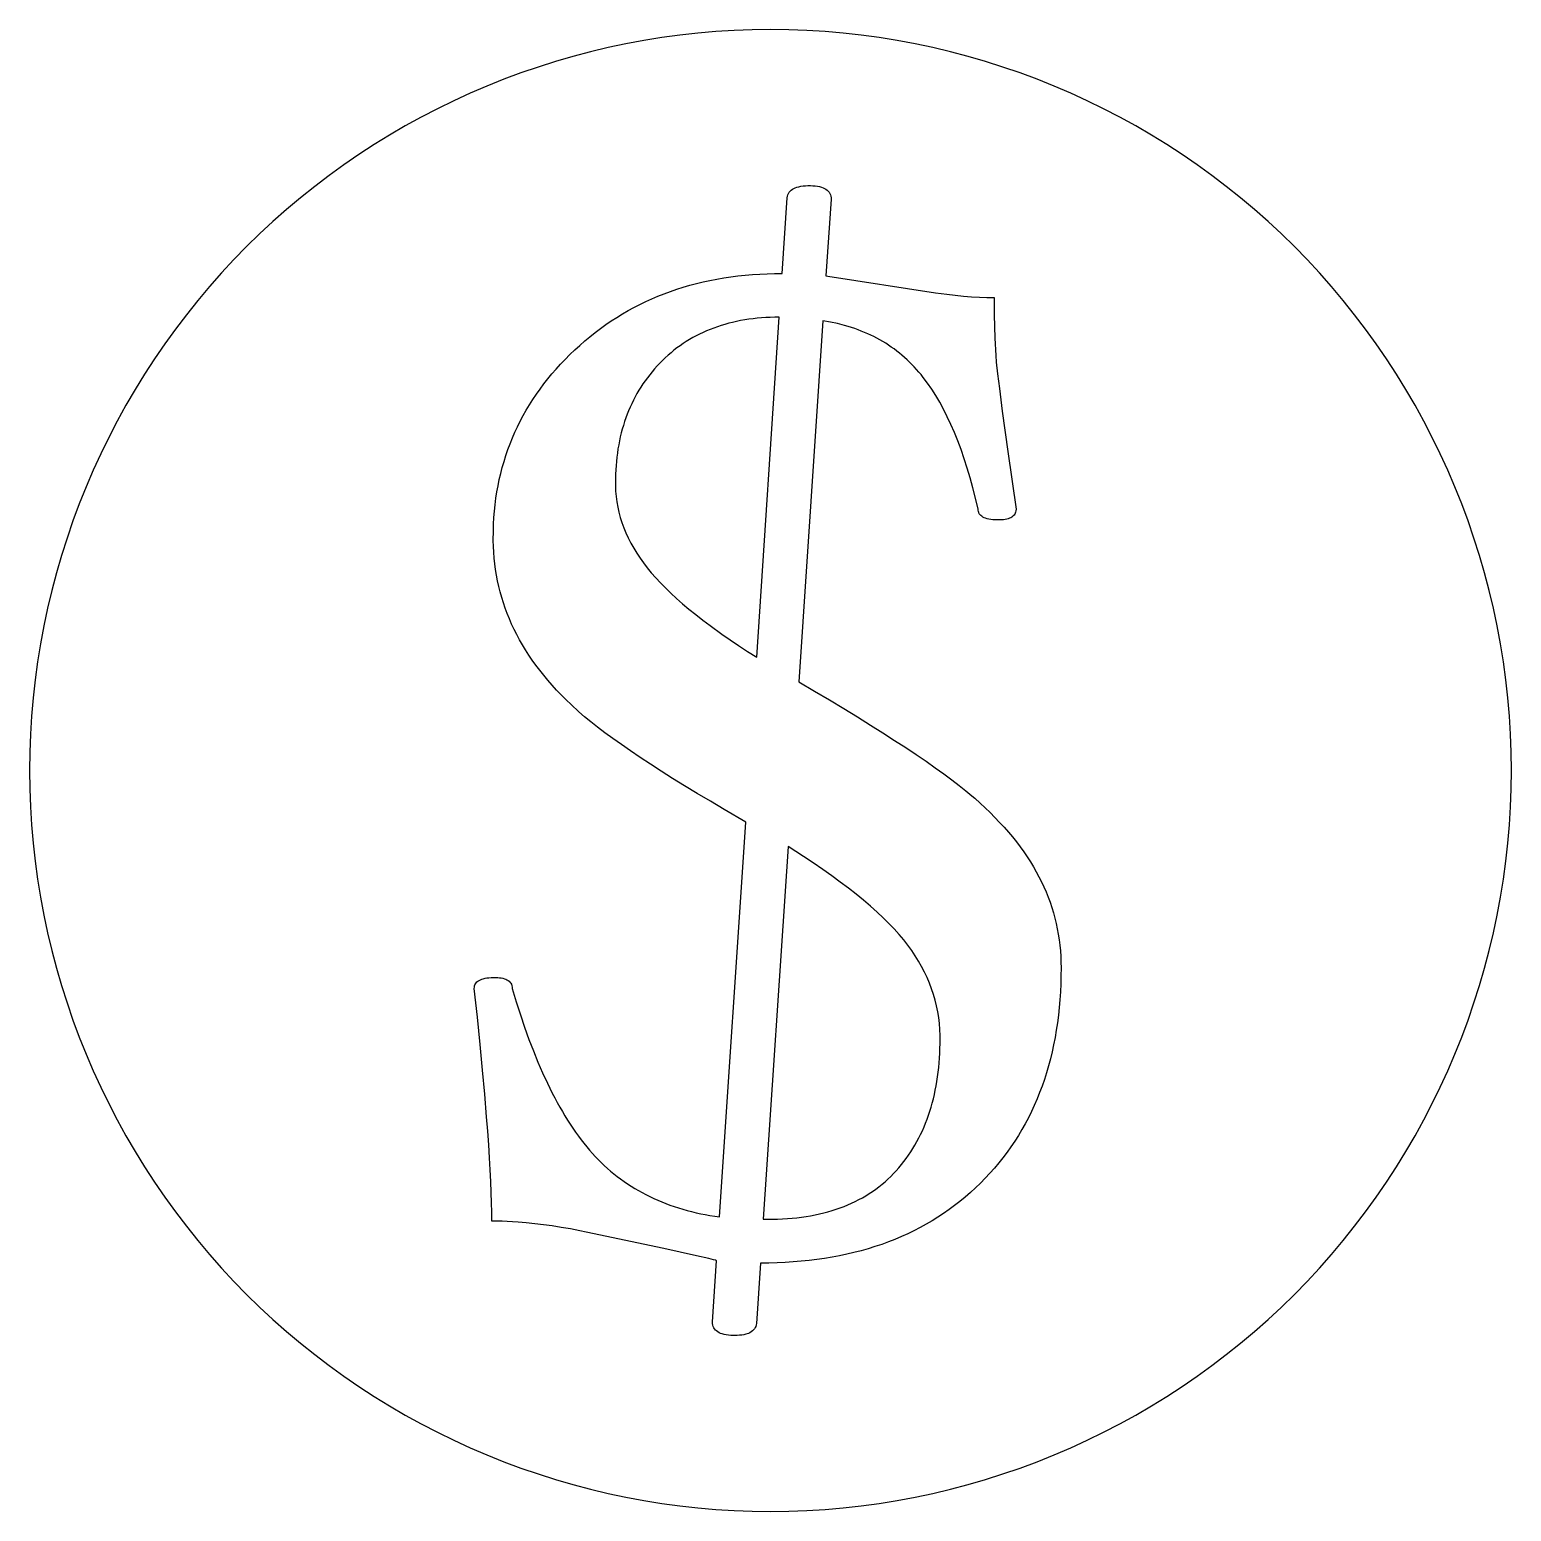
# Model space of a CAD drawing. Header units: metres. Extents: x -20 to 70, y -140 to 20.
# Drawn here: x 30 to 70, y -140 to -100 of the extents above; entities that cross this region are included whole.
import ezdxf

# ---------------------------------------------------------------- set-up
doc = ezdxf.new("R2010")
doc.units = ezdxf.units.M

msp = doc.modelspace()

# ---------------------------------------------------------------- linework, layer by layer
for p, q in [((50, -100), (49.5092, -100.006)), ((50.4908, -100.006), (50, -100)), ((46.0982, -100.384), (45.618, -100.486)), ((46.5808, -100.294), (46.0982, -100.384)), ((47.0654, -100.216), (46.5808, -100.294)), ((47.5518, -100.15), (47.0654, -100.216)), ((48.0397, -100.096), (47.5518, -100.15)), ((48.5287, -100.054), (48.0397, -100.096)), ((49.0186, -100.024), (48.5287, -100.054)), ((49.5092, -100.006), (49.0186, -100.024)), ((50.9813, -100.024), (50.4908, -100.006)), ((51.4713, -100.054), (50.9813, -100.024)), ((51.9603, -100.096), (51.4713, -100.054)), ((52.4482, -100.15), (51.9603, -100.096)), ((52.9346, -100.216), (52.4482, -100.15)), ((53.4192, -100.294), (52.9346, -100.216)), ((53.9018, -100.384), (53.4192, -100.294)), ((54.382, -100.486), (53.9018, -100.384)), ((44.6657, -100.724), (44.1943, -100.861)), ((45.1404, -100.599), (44.6657, -100.724)), ((45.618, -100.486), (45.1404, -100.599)), ((54.8596, -100.599), (54.382, -100.486)), ((55.3342, -100.724), (54.8596, -100.599)), ((55.8057, -100.861), (55.3342, -100.724)), ((43.2622, -101.169), (42.8021, -101.34)), ((43.7264, -101.009), (43.2622, -101.169)), ((44.1943, -100.861), (43.7264, -101.009)), ((56.2736, -101.009), (55.8057, -100.861)), ((56.7378, -101.169), (56.2736, -101.009)), ((57.1979, -101.34), (56.7378, -101.169)), ((42.3463, -101.522), (41.8952, -101.716)), ((42.8021, -101.34), (42.3463, -101.522)), ((57.6537, -101.522), (57.1979, -101.34)), ((58.1048, -101.716), (57.6537, -101.522)), ((41.4489, -101.92), (41.0078, -102.136)), ((41.8952, -101.716), (41.4489, -101.92)), ((58.5511, -101.92), (58.1048, -101.716)), ((58.9922, -102.136), (58.5511, -101.92)), ((40.5721, -102.362), (40.142, -102.598)), ((41.0078, -102.136), (40.5721, -102.362)), ((59.4279, -102.362), (58.9922, -102.136)), ((59.858, -102.598), (59.4279, -102.362)), ((40.142, -102.598), (39.7179, -102.845)), ((60.282, -102.845), (59.858, -102.598)), ((39.3, -103.103), (38.8886, -103.371)), ((39.7179, -102.845), (39.3, -103.103)), ((60.7, -103.103), (60.282, -102.845)), ((61.1114, -103.371), (60.7, -103.103)), ((38.8886, -103.371), (38.4838, -103.648)), ((61.5162, -103.648), (61.1114, -103.371)), ((38.086, -103.936), (37.6954, -104.233)), ((38.4838, -103.648), (38.086, -103.936)), ((61.914, -103.936), (61.5162, -103.648)), ((62.3046, -104.233), (61.914, -103.936)), ((37.6954, -104.233), (37.3121, -104.54)), ((50.4868, -104.424), (50.5063, -104.392)), ((50.5063, -104.392), (50.5303, -104.362)), ((50.5303, -104.362), (50.5585, -104.335)), ((50.5585, -104.335), (50.5912, -104.31)), ((50.5912, -104.31), (50.6281, -104.288)), ((50.6281, -104.288), (50.6694, -104.269)), ((50.6694, -104.269), (50.7151, -104.253)), ((50.7151, -104.253), (50.7651, -104.24)), ((50.7651, -104.24), (50.8195, -104.229)), ((50.8195, -104.229), (50.8782, -104.22)), ((50.8782, -104.22), (50.9413, -104.215)), ((50.9413, -104.215), (51.0087, -104.212)), ((51.0087, -104.212), (51.0793, -104.212)), ((51.0793, -104.212), (51.1467, -104.215)), ((51.1467, -104.215), (51.2098, -104.22)), ((51.2098, -104.22), (51.2685, -104.229)), ((51.2685, -104.229), (51.3229, -104.239)), ((51.3229, -104.239), (51.3729, -104.253)), ((51.3729, -104.253), (51.4185, -104.269)), ((51.4185, -104.269), (51.4599, -104.288)), ((51.4599, -104.288), (51.4968, -104.31)), ((51.4968, -104.31), (51.5294, -104.334)), ((51.5294, -104.334), (51.5577, -104.361)), ((51.5577, -104.361), (51.5816, -104.391)), ((51.5816, -104.391), (51.6012, -104.423)), ((62.6879, -104.54), (62.3046, -104.233)), ((37.3121, -104.54), (36.9365, -104.856)), ((50.317, -106.58), (50.4542, -104.539)), ((50.4542, -104.539), (50.4607, -104.498)), ((50.4607, -104.498), (50.4716, -104.46)), ((50.4716, -104.46), (50.4868, -104.424)), ((51.636, -104.581), (51.4965, -106.644)), ((51.6012, -104.423), (51.6164, -104.459)), ((51.6164, -104.459), (51.6273, -104.497)), ((51.6273, -104.497), (51.6338, -104.537)), ((51.6338, -104.537), (51.636, -104.581)), ((63.0634, -104.856), (62.6879, -104.54)), ((36.5688, -105.181), (36.2092, -105.515)), ((36.9365, -104.856), (36.5688, -105.181)), ((63.4312, -105.181), (63.0634, -104.856)), ((63.7908, -105.515), (63.4312, -105.181)), ((36.2092, -105.515), (35.8579, -105.858)), ((64.1421, -105.858), (63.7908, -105.515)), ((35.8579, -105.858), (35.5151, -106.209)), ((64.4849, -106.209), (64.1421, -105.858)), ((35.5151, -106.209), (35.181, -106.569)), ((64.819, -106.569), (64.4849, -106.209)), ((35.181, -106.569), (34.8558, -106.937)), ((48.1818, -106.81), (48.3649, -106.77)), ((48.3649, -106.77), (48.5501, -106.734)), ((48.5501, -106.734), (48.7376, -106.702)), ((48.7376, -106.702), (48.9273, -106.673)), ((48.9273, -106.673), (49.1192, -106.648)), ((49.1192, -106.648), (49.3133, -106.627)), ((49.3133, -106.627), (49.5096, -106.61)), ((49.5096, -106.61), (49.7081, -106.597)), ((49.7081, -106.597), (49.9089, -106.588)), ((49.9089, -106.588), (50.1118, -106.582)), ((50.1118, -106.582), (50.317, -106.58)), ((51.4965, -106.644), (51.5494, -106.651)), ((51.5494, -106.651), (54.457, -107.105)), ((65.1442, -106.937), (64.819, -106.569)), ((34.8558, -106.937), (34.5398, -107.312)), ((46.7971, -107.265), (46.9624, -107.195)), ((46.9624, -107.195), (47.13, -107.129)), ((47.13, -107.129), (47.2998, -107.066)), ((47.2998, -107.066), (47.4718, -107.007)), ((47.4718, -107.007), (47.646, -106.952)), ((47.646, -106.952), (47.8224, -106.901)), ((47.8224, -106.901), (48.001, -106.853)), ((48.001, -106.853), (48.1818, -106.81)), ((54.457, -107.105), (54.7559, -107.145)), ((54.7559, -107.145), (54.9871, -107.172)), ((54.9871, -107.172), (55.2113, -107.194)), ((55.2113, -107.194), (55.4284, -107.211)), ((65.4602, -107.312), (65.1442, -106.937)), ((34.5398, -107.312), (34.2331, -107.695)), ((46.0035, -107.674), (46.1578, -107.584)), ((46.1578, -107.584), (46.3143, -107.499)), ((46.3143, -107.499), (46.473, -107.417)), ((46.473, -107.417), (46.634, -107.339)), ((46.634, -107.339), (46.7971, -107.265)), ((55.4284, -107.211), (55.6384, -107.223)), ((55.6384, -107.223), (55.8415, -107.231)), ((55.8415, -107.231), (56.0375, -107.233)), ((56.0375, -107.233), (56.0408, -107.703)), ((65.7669, -107.695), (65.4602, -107.312)), ((34.2331, -107.695), (33.9359, -108.086)), ((45.4085, -108.068), (45.5539, -107.964)), ((45.5539, -107.964), (45.7016, -107.863)), ((45.7016, -107.863), (45.8515, -107.767)), ((45.8515, -107.767), (46.0035, -107.674)), ((48.6671, -107.987), (48.5662, -108.02)), ((48.7694, -107.956), (48.6671, -107.987)), ((48.8732, -107.928), (48.7694, -107.956)), ((48.9786, -107.902), (48.8732, -107.928)), ((49.0855, -107.878), (48.9786, -107.902)), ((49.1939, -107.856), (49.0855, -107.878)), ((49.3038, -107.837), (49.1939, -107.856)), ((49.4153, -107.82), (49.3038, -107.837)), ((49.5283, -107.805), (49.4153, -107.82)), ((49.6427, -107.792), (49.5283, -107.805)), ((49.6285, -116.945), (50.238, -107.764)), ((49.7588, -107.782), (49.6427, -107.792)), ((49.8763, -107.774), (49.7588, -107.782)), ((49.9953, -107.769), (49.8763, -107.774)), ((50.1159, -107.765), (49.9953, -107.769)), ((50.238, -107.764), (50.1159, -107.765)), ((51.416, -107.86), (50.7685, -117.606)), ((51.6157, -107.895), (51.416, -107.86)), ((51.8103, -107.936), (51.6157, -107.895)), ((51.9999, -107.985), (51.8103, -107.936)), ((52.0928, -108.012), (51.9999, -107.985)), ((56.0408, -107.703), (56.0568, -108.327)), ((66.0641, -108.086), (65.7669, -107.695)), ((33.9359, -108.086), (33.6483, -108.484)), ((44.9855, -108.404), (45.1243, -108.289)), ((45.1243, -108.289), (45.2653, -108.177)), ((45.2653, -108.177), (45.4085, -108.068)), ((47.8145, -108.366), (47.7273, -108.42)), ((47.9031, -108.315), (47.8145, -108.366)), ((47.9933, -108.266), (47.9031, -108.315)), ((48.085, -108.219), (47.9933, -108.266)), ((48.1782, -108.175), (48.085, -108.219)), ((48.2729, -108.133), (48.1782, -108.175)), ((48.3692, -108.093), (48.2729, -108.133)), ((48.4669, -108.055), (48.3692, -108.093)), ((48.5662, -108.02), (48.4669, -108.055)), ((52.1844, -108.04), (52.0928, -108.012)), ((52.2748, -108.071), (52.1844, -108.04)), ((52.3639, -108.103), (52.2748, -108.071)), ((52.4518, -108.136), (52.3639, -108.103)), ((52.5384, -108.172), (52.4518, -108.136)), ((52.6237, -108.209), (52.5384, -108.172)), ((52.7078, -108.248), (52.6237, -108.209)), ((52.7906, -108.288), (52.7078, -108.248)), ((52.8722, -108.331), (52.7906, -108.288)), ((52.9525, -108.375), (52.8722, -108.331)), ((53.0315, -108.421), (52.9525, -108.375)), ((56.0568, -108.327), (56.0802, -108.8)), ((66.3517, -108.484), (66.0641, -108.086)), ((33.6483, -108.484), (33.3706, -108.889)), ((44.4561, -108.902), (44.5833, -108.774)), ((44.5833, -108.774), (44.7145, -108.648)), ((44.7145, -108.648), (44.8489, -108.524)), ((44.8489, -108.524), (44.9855, -108.404)), ((47.2364, -108.788), (47.1599, -108.858)), ((47.3144, -108.721), (47.2364, -108.788)), ((47.394, -108.656), (47.3144, -108.721)), ((47.475, -108.594), (47.394, -108.656)), ((47.5576, -108.533), (47.475, -108.594)), ((47.6417, -108.475), (47.5576, -108.533)), ((47.7273, -108.42), (47.6417, -108.475)), ((53.1093, -108.468), (53.0315, -108.421)), ((53.1858, -108.517), (53.1093, -108.468)), ((53.2611, -108.568), (53.1858, -108.517)), ((53.3351, -108.621), (53.2611, -108.568)), ((53.4079, -108.676), (53.3351, -108.621)), ((53.4793, -108.732), (53.4079, -108.676)), ((53.5496, -108.79), (53.4793, -108.732)), ((53.6185, -108.849), (53.5496, -108.79)), ((56.0802, -108.8), (56.0962, -108.979)), ((66.6294, -108.889), (66.3517, -108.484)), ((33.3706, -108.889), (33.1029, -109.3)), ((44.0988, -109.295), (44.2138, -109.162)), ((44.2138, -109.162), (44.3329, -109.031)), ((44.3329, -109.031), (44.4561, -108.902)), ((46.8705, -109.156), (46.8033, -109.235)), ((46.9399, -109.079), (46.8705, -109.156)), ((47.0115, -109.003), (46.9399, -109.079)), ((47.0849, -108.93), (47.0115, -109.003)), ((47.1599, -108.858), (47.0849, -108.93)), ((53.6862, -108.91), (53.6185, -108.849)), ((53.7527, -108.973), (53.6862, -108.91)), ((53.8179, -109.038), (53.7527, -108.973)), ((53.8818, -109.105), (53.8179, -109.038)), ((53.9444, -109.173), (53.8818, -109.105)), ((54.0058, -109.243), (53.9444, -109.173)), ((56.0962, -108.979), (56.1299, -109.292)), ((66.8971, -109.3), (66.6294, -108.889)), ((33.1029, -109.3), (32.8454, -109.718)), ((43.7778, -109.704), (43.8807, -109.566)), ((43.8807, -109.566), (43.9877, -109.43)), ((43.9877, -109.43), (44.0988, -109.295)), ((46.5566, -109.563), (46.5004, -109.649)), ((46.615, -109.479), (46.5566, -109.563)), ((46.6755, -109.396), (46.615, -109.479)), ((46.7383, -109.315), (46.6755, -109.396)), ((46.8033, -109.235), (46.7383, -109.315)), ((54.066, -109.314), (54.0058, -109.243)), ((54.1251, -109.388), (54.066, -109.314)), ((54.241, -109.542), (54.1251, -109.388)), ((54.3538, -109.705), (54.241, -109.542)), ((56.1299, -109.292), (56.1776, -109.689)), ((67.1546, -109.718), (66.8971, -109.3)), ((32.8454, -109.718), (32.5983, -110.142)), ((43.4931, -110.129), (43.584, -109.986)), ((43.584, -109.986), (43.6788, -109.844)), ((43.6788, -109.844), (43.7778, -109.704)), ((46.3451, -109.914), (46.2977, -110.005)), ((46.3947, -109.824), (46.3451, -109.914)), ((46.4464, -109.736), (46.3947, -109.824)), ((46.5004, -109.649), (46.4464, -109.736)), ((54.4634, -109.878), (54.3538, -109.705)), ((54.5699, -110.059), (54.4634, -109.878)), ((56.1776, -109.689), (56.2572, -110.304)), ((67.4017, -110.142), (67.1546, -109.718)), ((32.5983, -110.142), (32.3616, -110.572)), ((43.3235, -110.42), (43.4063, -110.274)), ((43.4063, -110.274), (43.4931, -110.129)), ((46.1303, -110.384), (46.094, -110.482)), ((46.1689, -110.287), (46.1303, -110.384)), ((46.2096, -110.192), (46.1689, -110.287)), ((46.2526, -110.098), (46.2096, -110.192)), ((46.2977, -110.005), (46.2526, -110.098)), ((54.6733, -110.249), (54.5699, -110.059)), ((54.7736, -110.449), (54.6733, -110.249)), ((56.2572, -110.304), (56.4055, -111.387)), ((67.6384, -110.572), (67.4017, -110.142)), ((32.3616, -110.572), (32.1355, -111.008)), ((43.0994, -110.87), (43.1701, -110.719)), ((43.1701, -110.719), (43.2448, -110.569)), ((43.2448, -110.569), (43.3235, -110.42)), ((45.9981, -110.785), (45.9706, -110.889)), ((46.0279, -110.683), (45.9981, -110.785)), ((46.0598, -110.582), (46.0279, -110.683)), ((46.094, -110.482), (46.0598, -110.582)), ((54.8707, -110.657), (54.7736, -110.449)), ((54.9647, -110.875), (54.8707, -110.657)), ((67.8645, -111.008), (67.6384, -110.572)), ((32.1355, -111.008), (31.9202, -111.449)), ((42.9117, -111.336), (42.9702, -111.179)), ((42.9702, -111.179), (43.0328, -111.024)), ((43.0328, -111.024), (43.0994, -110.87)), ((45.9221, -111.101), (45.9012, -111.209)), ((45.9453, -110.994), (45.9221, -111.101)), ((45.9706, -110.889), (45.9453, -110.994)), ((55.0556, -111.101), (54.9647, -110.875)), ((55.1433, -111.337), (55.0556, -111.101)), ((68.0798, -111.449), (67.8645, -111.008)), ((31.9202, -111.449), (31.7158, -111.895)), ((42.8067, -111.655), (42.8572, -111.494)), ((42.8572, -111.494), (42.9117, -111.336)), ((45.8516, -111.541), (45.8395, -111.655)), ((45.866, -111.429), (45.8516, -111.541)), ((45.8825, -111.318), (45.866, -111.429)), ((45.9012, -111.209), (45.8825, -111.318)), ((55.2279, -111.582), (55.1433, -111.337)), ((55.3094, -111.836), (55.2279, -111.582)), ((56.4055, -111.387), (56.628, -112.941)), ((68.2842, -111.895), (68.0798, -111.449)), ((31.7158, -111.895), (31.5224, -112.346)), ((42.6795, -112.146), (42.7179, -111.98)), ((42.7179, -111.98), (42.7603, -111.817)), ((42.7603, -111.817), (42.8067, -111.655)), ((45.8219, -111.886), (45.8164, -112.004)), ((45.8296, -111.77), (45.8219, -111.886)), ((45.8395, -111.655), (45.8296, -111.77)), ((55.3877, -112.098), (55.3094, -111.836)), ((68.4776, -112.346), (68.2842, -111.895)), ((31.5224, -112.346), (31.3401, -112.802)), ((42.6149, -112.481), (42.6452, -112.313)), ((42.6452, -112.313), (42.6795, -112.146)), ((45.8131, -112.123), (45.8128, -112.316)), ((45.8128, -112.316), (45.8191, -112.46)), ((45.8164, -112.004), (45.8131, -112.123)), ((55.463, -112.37), (55.3877, -112.098)), ((55.535, -112.651), (55.463, -112.37)), ((68.6599, -112.802), (68.4776, -112.346)), ((42.5665, -112.824), (42.5887, -112.652)), ((42.5887, -112.652), (42.6149, -112.481)), ((45.8191, -112.46), (45.8318, -112.603)), ((45.8318, -112.603), (45.8508, -112.746)), ((45.8508, -112.746), (45.8761, -112.887)), ((55.604, -112.941), (55.535, -112.651)), ((31.3401, -112.802), (31.1691, -113.262)), ((42.5241, -113.351), (42.5342, -113.174)), ((42.5342, -113.174), (42.5483, -112.998)), ((42.5483, -112.998), (42.5665, -112.824)), ((45.8761, -112.887), (45.9077, -113.028)), ((45.9077, -113.028), (45.9457, -113.169)), ((45.9457, -113.169), (45.99, -113.308)), ((55.606, -112.976), (55.604, -112.941)), ((55.612, -113.009), (55.606, -112.976)), ((55.6221, -113.039), (55.612, -113.009)), ((55.6362, -113.067), (55.6221, -113.039)), ((55.6544, -113.093), (55.6362, -113.067)), ((55.6765, -113.117), (55.6544, -113.093)), ((55.7027, -113.138), (55.6765, -113.117)), ((55.7329, -113.158), (55.7027, -113.138)), ((55.7672, -113.175), (55.7329, -113.158)), ((55.8055, -113.19), (55.7672, -113.175)), ((55.8478, -113.203), (55.8055, -113.19)), ((56.4533, -113.19), (56.4167, -113.203)), ((56.4865, -113.175), (56.4533, -113.19)), ((56.5162, -113.158), (56.4865, -113.175)), ((56.5542, -113.128), (56.5162, -113.158)), ((56.5752, -113.105), (56.5542, -113.128)), ((56.5926, -113.08), (56.5752, -113.105)), ((56.6066, -113.053), (56.5926, -113.08)), ((56.6171, -113.024), (56.6066, -113.053)), ((56.6241, -112.993), (56.6171, -113.024)), ((56.628, -112.941), (56.6241, -112.993)), ((68.8309, -113.262), (68.6599, -112.802)), ((31.1691, -113.262), (31.0094, -113.726)), ((42.5165, -113.791), (42.518, -113.53)), ((42.518, -113.53), (42.5241, -113.351)), ((45.99, -113.308), (46.0406, -113.447)), ((46.0406, -113.447), (46.0976, -113.585)), ((46.0976, -113.585), (46.1609, -113.722)), ((55.8941, -113.214), (55.8478, -113.203)), ((55.9445, -113.223), (55.8941, -113.214)), ((55.9989, -113.229), (55.9445, -113.223)), ((56.0573, -113.234), (55.9989, -113.229)), ((56.1198, -113.236), (56.0573, -113.234)), ((56.1809, -113.236), (56.1198, -113.236)), ((56.235, -113.234), (56.1809, -113.236)), ((56.2857, -113.229), (56.235, -113.234)), ((56.3328, -113.223), (56.2857, -113.229)), ((56.3765, -113.214), (56.3328, -113.223)), ((56.4167, -113.203), (56.3765, -113.214)), ((68.9906, -113.726), (68.8309, -113.262)), ((31.0094, -113.726), (30.8612, -114.194)), ((42.5206, -113.95), (42.5165, -113.791)), ((42.5289, -114.108), (42.5206, -113.95)), ((46.1609, -113.722), (46.2305, -113.859)), ((46.2305, -113.859), (46.3064, -113.994)), ((46.3064, -113.994), (46.3887, -114.129)), ((69.1388, -114.194), (68.9906, -113.726)), ((30.8612, -114.194), (30.7245, -114.666)), ((42.5413, -114.264), (42.5289, -114.108)), ((42.5578, -114.42), (42.5413, -114.264)), ((46.3887, -114.129), (46.4773, -114.264)), ((46.4773, -114.264), (46.5722, -114.397)), ((46.5722, -114.397), (46.6735, -114.53)), ((69.2755, -114.666), (69.1388, -114.194)), ((30.7245, -114.666), (30.5994, -115.14)), ((42.5784, -114.574), (42.5578, -114.42)), ((42.6032, -114.727), (42.5784, -114.574)), ((42.6321, -114.879), (42.6032, -114.727)), ((46.6735, -114.53), (46.7824, -114.663)), ((46.7824, -114.663), (46.9004, -114.798)), ((46.9004, -114.798), (47.0275, -114.935)), ((69.4006, -115.14), (69.2755, -114.666)), ((30.5994, -115.14), (30.486, -115.618)), ((42.6651, -115.03), (42.6321, -114.879)), ((42.7023, -115.179), (42.6651, -115.03)), ((42.7436, -115.327), (42.7023, -115.179)), ((47.0275, -114.935), (47.1636, -115.073)), ((47.1636, -115.073), (47.3087, -115.213)), ((69.514, -115.618), (69.4006, -115.14)), ((42.789, -115.475), (42.7436, -115.327)), ((42.8385, -115.62), (42.789, -115.475)), ((47.3087, -115.213), (47.463, -115.355)), ((47.463, -115.355), (47.6262, -115.498)), ((47.6262, -115.498), (47.7985, -115.643)), ((30.486, -115.618), (30.3843, -116.098)), ((42.8922, -115.765), (42.8385, -115.62)), ((42.95, -115.908), (42.8922, -115.765)), ((43.0119, -116.051), (42.95, -115.908)), ((47.7985, -115.643), (47.9799, -115.79)), ((47.9799, -115.79), (48.1703, -115.939)), ((48.1703, -115.939), (48.3697, -116.089)), ((69.6157, -116.098), (69.514, -115.618)), ((30.3843, -116.098), (30.2944, -116.581)), ((43.078, -116.191), (43.0119, -116.051)), ((43.1484, -116.331), (43.078, -116.191)), ((43.2234, -116.471), (43.1484, -116.331)), ((48.3697, -116.089), (48.6859, -116.317)), ((48.6859, -116.317), (48.9079, -116.471)), ((69.7056, -116.581), (69.6157, -116.098)), ((30.2944, -116.581), (30.2165, -117.065)), ((43.3031, -116.609), (43.2234, -116.471)), ((43.3873, -116.747), (43.3031, -116.609)), ((43.4761, -116.885), (43.3873, -116.747)), ((48.9079, -116.471), (49.1391, -116.627)), ((49.1391, -116.627), (49.3793, -116.785)), ((49.3793, -116.785), (49.6285, -116.945)), ((69.7835, -117.065), (69.7056, -116.581)), ((30.2165, -117.065), (30.1504, -117.552)), ((43.5695, -117.021), (43.4761, -116.885)), ((43.6675, -117.157), (43.5695, -117.021)), ((43.7701, -117.292), (43.6675, -117.157)), ((69.8496, -117.552), (69.7835, -117.065)), ((30.1504, -117.552), (30.0963, -118.04)), ((43.8773, -117.427), (43.7701, -117.292)), ((43.9891, -117.561), (43.8773, -117.427)), ((44.1055, -117.694), (43.9891, -117.561)), ((69.9037, -118.04), (69.8496, -117.552)), ((44.2265, -117.827), (44.1055, -117.694)), ((44.3522, -117.959), (44.2265, -117.827)), ((44.4824, -118.09), (44.3522, -117.959)), ((50.7685, -117.606), (51.1888, -117.854)), ((51.1888, -117.854), (51.5919, -118.095)), ((30.0963, -118.04), (30.0542, -118.529)), ((44.6172, -118.22), (44.4824, -118.09)), ((44.828, -118.415), (44.6172, -118.22)), ((51.5919, -118.095), (51.978, -118.328)), ((51.978, -118.328), (52.3469, -118.553)), ((69.9458, -118.529), (69.9037, -118.04)), ((30.0542, -118.529), (30.0241, -119.019)), ((44.9799, -118.547), (44.828, -118.415)), ((45.1474, -118.686), (44.9799, -118.547)), ((45.3305, -118.831), (45.1474, -118.686)), ((52.3469, -118.553), (52.6986, -118.772)), ((52.6986, -118.772), (53.0333, -118.983)), ((69.9759, -119.019), (69.9458, -118.529)), ((30.0241, -119.019), (30.006, -119.509)), ((45.5293, -118.982), (45.3305, -118.831)), ((45.7437, -119.139), (45.5293, -118.982)), ((45.9737, -119.302), (45.7437, -119.139)), ((53.0333, -118.983), (53.3508, -119.186)), ((53.3508, -119.186), (53.6512, -119.382)), ((69.994, -119.509), (69.9759, -119.019)), ((30.006, -119.509), (30, -120)), ((46.2194, -119.472), (45.9737, -119.302)), ((46.4807, -119.647), (46.2194, -119.472)), ((53.6512, -119.382), (53.9345, -119.571)), ((53.9345, -119.571), (54.2006, -119.752)), ((70, -120), (69.994, -119.509)), ((30, -120), (30.006, -120.491)), ((46.7577, -119.829), (46.4807, -119.647)), ((47.0502, -120.018), (46.7577, -119.829)), ((54.2006, -119.752), (54.4496, -119.926)), ((54.4496, -119.926), (54.6815, -120.092)), ((69.994, -120.491), (70, -120)), ((47.3584, -120.212), (47.0502, -120.018)), ((47.6823, -120.412), (47.3584, -120.212)), ((54.6815, -120.092), (54.8962, -120.251)), ((54.8962, -120.251), (55.0939, -120.402)), ((30.006, -120.491), (30.0241, -120.981)), ((48.0217, -120.619), (47.6823, -120.412)), ((48.3768, -120.832), (48.0217, -120.619)), ((55.0939, -120.402), (55.2744, -120.546)), ((55.2744, -120.546), (55.4377, -120.683)), ((55.4377, -120.683), (55.513, -120.749)), ((55.513, -120.749), (55.6569, -120.878)), ((69.9759, -120.981), (69.994, -120.491)), ((30.0241, -120.981), (30.0542, -121.471)), ((48.7476, -121.052), (48.3768, -120.832)), ((49.333, -121.392), (48.7476, -121.052)), ((55.6569, -120.878), (55.7961, -121.008)), ((55.7961, -121.008), (55.9306, -121.138)), ((55.9306, -121.138), (56.0603, -121.269)), ((69.9458, -121.471), (69.9759, -120.981)), ((30.0542, -121.471), (30.0963, -121.96)), ((48.6245, -132.052), (49.333, -121.392)), ((56.0603, -121.269), (56.1853, -121.4)), ((56.1853, -121.4), (56.3055, -121.531)), ((56.3055, -121.531), (56.421, -121.663)), ((69.9037, -121.96), (69.9458, -121.471)), ((30.0963, -121.96), (30.1504, -122.448)), ((56.421, -121.663), (56.5318, -121.795)), ((56.5318, -121.795), (56.6378, -121.928)), ((56.6378, -121.928), (56.7391, -122.061)), ((69.8496, -122.448), (69.9037, -121.96)), ((50.473, -122.053), (49.8045, -132.116)), ((50.8906, -122.321), (50.473, -122.053)), ((51.1554, -122.497), (50.8906, -122.321)), ((56.7391, -122.061), (56.8357, -122.194)), ((56.8357, -122.194), (56.9275, -122.328)), ((56.9275, -122.328), (57.0145, -122.462)), ((30.1504, -122.448), (30.2165, -122.935)), ((51.4091, -122.671), (51.1554, -122.497)), ((51.6519, -122.842), (51.4091, -122.671)), ((57.0145, -122.462), (57.0969, -122.597)), ((57.0969, -122.597), (57.1745, -122.732)), ((57.1745, -122.732), (57.2473, -122.868)), ((69.7835, -122.935), (69.8496, -122.448)), ((30.2165, -122.935), (30.2944, -123.419)), ((51.8837, -123.01), (51.6519, -122.842)), ((52.1045, -123.177), (51.8837, -123.01)), ((52.3143, -123.341), (52.1045, -123.177)), ((57.2473, -122.868), (57.3155, -123.004)), ((57.3155, -123.004), (57.3795, -123.141)), ((57.3795, -123.141), (57.4394, -123.279)), ((69.7056, -123.419), (69.7835, -122.935)), ((30.2944, -123.419), (30.3843, -123.902)), ((52.5132, -123.503), (52.3143, -123.341)), ((52.7011, -123.663), (52.5132, -123.503)), ((57.4394, -123.279), (57.4951, -123.418)), ((57.4951, -123.418), (57.5467, -123.558)), ((57.5467, -123.558), (57.5942, -123.699)), ((69.6157, -123.902), (69.7056, -123.419)), ((30.3843, -123.902), (30.486, -124.382)), ((52.878, -123.82), (52.7011, -123.663)), ((53.0439, -123.975), (52.878, -123.82)), ((53.1989, -124.128), (53.0439, -123.975)), ((57.5942, -123.699), (57.6376, -123.842)), ((57.6376, -123.842), (57.6768, -123.985)), ((57.6768, -123.985), (57.7119, -124.129)), ((69.514, -124.382), (69.6157, -123.902)), ((30.486, -124.382), (30.5994, -124.86)), ((53.3429, -124.278), (53.1989, -124.128)), ((53.4759, -124.427), (53.3429, -124.278)), ((57.7119, -124.129), (57.7428, -124.275)), ((57.7428, -124.275), (57.7697, -124.422)), ((69.4006, -124.86), (69.514, -124.382)), ((53.5979, -124.572), (53.4759, -124.427)), ((53.709, -124.716), (53.5979, -124.572)), ((53.8114, -124.859), (53.709, -124.716)), ((57.7697, -124.422), (57.7924, -124.57)), ((57.7924, -124.57), (57.811, -124.718)), ((57.811, -124.718), (57.8254, -124.868)), ((30.5994, -124.86), (30.7245, -125.334)), ((53.9073, -125.003), (53.8114, -124.859)), ((53.9969, -125.149), (53.9073, -125.003)), ((54.0801, -125.295), (53.9969, -125.149)), ((57.8254, -124.868), (57.8357, -125.019)), ((57.8357, -125.019), (57.8419, -125.171)), ((57.8419, -125.171), (57.844, -125.324)), ((69.2755, -125.334), (69.4006, -124.86)), ((30.7245, -125.334), (30.8612, -125.806)), ((42.3445, -125.601), (42.3989, -125.595)), ((42.3989, -125.595), (42.4573, -125.59)), ((42.4573, -125.59), (42.5198, -125.588)), ((42.5198, -125.588), (42.5809, -125.588)), ((42.5809, -125.588), (42.635, -125.59)), ((42.635, -125.59), (42.6857, -125.595)), ((42.6857, -125.595), (42.7328, -125.601)), ((54.1569, -125.443), (54.0801, -125.295)), ((54.2273, -125.592), (54.1569, -125.443)), ((54.2913, -125.743), (54.2273, -125.592)), ((57.842, -125.545), (57.836, -125.762)), ((57.844, -125.324), (57.842, -125.545)), ((69.1388, -125.806), (69.2755, -125.334)), ((30.8612, -125.806), (31.0094, -126.274)), ((42.004, -125.883), (42.006, -125.849)), ((42.0861, -126.659), (42.004, -125.883)), ((42.006, -125.849), (42.0121, -125.816)), ((42.0121, -125.816), (42.0221, -125.786)), ((42.0221, -125.786), (42.0362, -125.758)), ((42.0362, -125.758), (42.0544, -125.732)), ((42.0544, -125.732), (42.0765, -125.708)), ((42.0765, -125.708), (42.1027, -125.686)), ((42.1027, -125.686), (42.1329, -125.666)), ((42.1329, -125.666), (42.1672, -125.649)), ((42.1672, -125.649), (42.2055, -125.634)), ((42.2055, -125.634), (42.2478, -125.621)), ((42.2478, -125.621), (42.2941, -125.61)), ((42.2941, -125.61), (42.3445, -125.601)), ((42.7328, -125.601), (42.7765, -125.61)), ((42.7765, -125.61), (42.8167, -125.621)), ((42.8167, -125.621), (42.8533, -125.634)), ((42.8533, -125.634), (42.8865, -125.649)), ((42.8865, -125.649), (42.9162, -125.666)), ((42.9162, -125.666), (42.9424, -125.686)), ((42.9424, -125.686), (42.9752, -125.719)), ((42.9752, -125.719), (42.9926, -125.744)), ((42.9926, -125.744), (43.0066, -125.771)), ((43.0066, -125.771), (43.021, -125.816)), ((43.021, -125.816), (43.0262, -125.849)), ((43.0262, -125.849), (43.028, -125.883)), ((43.028, -125.883), (43.1365, -126.245)), ((54.3488, -125.894), (54.2913, -125.743)), ((54.4, -126.047), (54.3488, -125.894)), ((57.826, -125.977), (57.812, -126.189)), ((57.836, -125.762), (57.826, -125.977)), ((68.9906, -126.274), (69.1388, -125.806)), ((31.0094, -126.274), (31.1691, -126.738)), ((43.1365, -126.245), (43.248, -126.594)), ((54.4448, -126.201), (54.4, -126.047)), ((54.4832, -126.356), (54.4448, -126.201)), ((54.5152, -126.513), (54.4832, -126.356)), ((57.794, -126.398), (57.772, -126.605)), ((57.812, -126.189), (57.794, -126.398)), ((68.8309, -126.738), (68.9906, -126.274)), ((31.1691, -126.738), (31.3401, -127.198)), ((42.1604, -127.394), (42.0861, -126.659)), ((43.248, -126.594), (43.3624, -126.932)), ((54.5408, -126.67), (54.5152, -126.513)), ((54.56, -126.829), (54.5408, -126.67)), ((57.772, -126.605), (57.746, -126.809)), ((68.6599, -127.198), (68.8309, -126.738)), ((31.3401, -127.198), (31.5224, -127.654)), ((43.3624, -126.932), (43.4796, -127.258)), ((54.5728, -126.989), (54.56, -126.829)), ((54.5792, -127.15), (54.5728, -126.989)), ((54.5789, -127.368), (54.5792, -127.15)), ((57.716, -127.01), (57.682, -127.208)), ((57.746, -126.809), (57.716, -127.01)), ((68.4776, -127.654), (68.6599, -127.198)), ((42.2268, -128.088), (42.1604, -127.394)), ((43.4796, -127.258), (43.5998, -127.572)), ((43.5998, -127.572), (43.7229, -127.874)), ((54.5702, -127.634), (54.5756, -127.502)), ((54.5756, -127.502), (54.5789, -127.368)), ((57.602, -127.596), (57.556, -127.786)), ((57.644, -127.403), (57.602, -127.596)), ((57.682, -127.208), (57.644, -127.403)), ((31.5224, -127.654), (31.7158, -128.105)), ((43.7229, -127.874), (43.8489, -128.164)), ((54.5408, -128.022), (54.5528, -127.894)), ((54.5528, -127.894), (54.5626, -127.765)), ((54.5626, -127.765), (54.5702, -127.634)), ((57.506, -127.973), (57.452, -128.158)), ((57.556, -127.786), (57.506, -127.973)), ((68.2842, -128.105), (68.4776, -127.654)), ((31.7158, -128.105), (31.9202, -128.551)), ((42.2854, -128.74), (42.2268, -128.088)), ((43.8489, -128.164), (43.9778, -128.443)), ((54.4712, -128.513), (54.4919, -128.393)), ((54.4919, -128.393), (54.5103, -128.271)), ((54.5103, -128.271), (54.5267, -128.147)), ((54.5267, -128.147), (54.5408, -128.022)), ((57.394, -128.34), (57.332, -128.519)), ((57.452, -128.158), (57.394, -128.34)), ((68.0798, -128.551), (68.2842, -128.105)), ((31.9202, -128.551), (32.1355, -128.992)), ((42.3363, -129.352), (42.2854, -128.74)), ((43.9778, -128.443), (44.1096, -128.71)), ((44.1096, -128.71), (44.1766, -128.839)), ((54.3961, -128.864), (54.4233, -128.749)), ((54.4233, -128.749), (54.4483, -128.632)), ((54.4483, -128.632), (54.4712, -128.513)), ((57.266, -128.695), (57.196, -128.868)), ((57.332, -128.519), (57.266, -128.695)), ((67.8645, -128.992), (68.0798, -128.551)), ((32.1355, -128.992), (32.3616, -129.428)), ((44.1766, -128.839), (44.2444, -128.965)), ((44.2444, -128.965), (44.3128, -129.088)), ((44.3128, -129.088), (44.382, -129.208)), ((54.2655, -129.308), (54.3014, -129.199)), ((54.3014, -129.199), (54.3352, -129.089)), ((54.3352, -129.089), (54.3667, -128.978)), ((54.3667, -128.978), (54.3961, -128.864)), ((57.122, -129.039), (57.044, -129.207)), ((57.196, -128.868), (57.122, -129.039)), ((67.6384, -129.428), (67.8645, -128.992)), ((32.3616, -129.428), (32.5983, -129.858)), ((42.3658, -129.738), (42.3363, -129.352)), ((44.382, -129.208), (44.4519, -129.325)), ((44.4519, -129.325), (44.5225, -129.439)), ((44.5225, -129.439), (44.5939, -129.551)), ((44.5939, -129.551), (44.666, -129.659)), ((54.1447, -129.622), (54.1872, -129.519)), ((54.1872, -129.519), (54.2274, -129.414)), ((54.2274, -129.414), (54.2655, -129.308)), ((56.876, -129.535), (56.786, -129.695)), ((56.962, -129.372), (56.876, -129.535)), ((57.044, -129.207), (56.962, -129.372)), ((67.4017, -129.858), (67.6384, -129.428)), ((32.5983, -129.858), (32.8454, -130.282)), ((42.3919, -130.105), (42.3658, -129.738)), ((44.666, -129.659), (44.7388, -129.764)), ((44.7388, -129.764), (44.8124, -129.867)), ((44.8124, -129.867), (44.8866, -129.966)), ((44.8866, -129.966), (44.9616, -130.063)), ((53.9532, -130.016), (54.0044, -129.92)), ((54.0044, -129.92), (54.0533, -129.823)), ((54.0533, -129.823), (54.1001, -129.723)), ((54.1001, -129.723), (54.1447, -129.622)), ((56.692, -129.852), (56.594, -130.006)), ((56.786, -129.695), (56.692, -129.852)), ((67.1546, -130.282), (67.4017, -129.858)), ((32.8454, -130.282), (33.1029, -130.7)), ((42.4144, -130.453), (42.3919, -130.105)), ((44.9616, -130.063), (45.0374, -130.156)), ((45.0374, -130.156), (45.1138, -130.247)), ((45.1138, -130.247), (45.191, -130.335)), ((45.191, -130.335), (45.2693, -130.42)), ((53.6649, -130.471), (53.7269, -130.383)), ((53.7269, -130.383), (53.7867, -130.294)), ((53.7867, -130.294), (53.8444, -130.203)), ((53.8444, -130.203), (53.8999, -130.111)), ((53.8999, -130.111), (53.9532, -130.016)), ((56.386, -130.306), (56.276, -130.452)), ((56.492, -130.157), (56.386, -130.306)), ((56.594, -130.006), (56.492, -130.157)), ((66.8971, -130.7), (67.1546, -130.282)), ((33.1029, -130.7), (33.3706, -131.111)), ((42.4336, -130.784), (42.4144, -130.453)), ((42.4492, -131.097), (42.4336, -130.784)), ((45.2693, -130.42), (45.3493, -130.503)), ((45.3493, -130.503), (45.4309, -130.584)), ((45.4309, -130.584), (45.514, -130.663)), ((45.514, -130.663), (45.5988, -130.74)), ((45.5988, -130.74), (45.6852, -130.814)), ((53.395, -130.803), (53.4657, -130.723)), ((53.4657, -130.723), (53.5343, -130.64)), ((53.5343, -130.64), (53.6006, -130.556)), ((53.6006, -130.556), (53.6649, -130.471)), ((56.044, -130.736), (55.922, -130.874)), ((56.162, -130.595), (56.044, -130.736)), ((56.276, -130.452), (56.162, -130.595)), ((66.6294, -131.111), (66.8971, -130.7)), ((33.3706, -131.111), (33.6483, -131.516)), ((42.4613, -131.391), (42.4492, -131.097)), ((45.6852, -130.814), (45.7732, -130.887)), ((45.7732, -130.887), (45.8627, -130.958)), ((45.8627, -130.958), (45.9539, -131.026)), ((45.9539, -131.026), (46.0468, -131.093)), ((46.0468, -131.093), (46.1412, -131.157)), ((46.1412, -131.157), (46.2372, -131.22)), ((52.9275, -131.237), (53.0105, -131.171)), ((53.0105, -131.171), (53.0915, -131.102)), ((53.0915, -131.102), (53.1704, -131.031)), ((53.1704, -131.031), (53.2473, -130.957)), ((53.2473, -130.957), (53.3222, -130.881)), ((53.3222, -130.881), (53.395, -130.803)), ((55.666, -131.141), (55.5326, -131.27)), ((55.796, -131.009), (55.666, -131.141)), ((55.922, -130.874), (55.796, -131.009)), ((66.3517, -131.516), (66.6294, -131.111)), ((33.6483, -131.516), (33.9359, -131.914)), ((42.47, -131.667), (42.4613, -131.391)), ((46.2372, -131.22), (46.3348, -131.28)), ((46.3348, -131.28), (46.434, -131.338)), ((46.434, -131.338), (46.5349, -131.394)), ((46.5349, -131.394), (46.6373, -131.449)), ((46.6373, -131.449), (46.7413, -131.501)), ((46.7413, -131.501), (46.847, -131.551)), ((46.847, -131.551), (46.9543, -131.599)), ((46.9543, -131.599), (47.0631, -131.644)), ((52.2893, -131.634), (52.3866, -131.584)), ((52.3866, -131.584), (52.4818, -131.532)), ((52.4818, -131.532), (52.575, -131.478)), ((52.575, -131.478), (52.6662, -131.422)), ((52.6662, -131.422), (52.7554, -131.362)), ((52.7554, -131.362), (52.8425, -131.301)), ((52.8425, -131.301), (52.9275, -131.237)), ((55.257, -131.516), (55.1148, -131.633)), ((55.3962, -131.395), (55.257, -131.516)), ((55.5326, -131.27), (55.3962, -131.395)), ((66.0641, -131.914), (66.3517, -131.516)), ((33.9359, -131.914), (34.2331, -132.305)), ((42.4753, -131.925), (42.47, -131.667)), ((42.477, -132.165), (42.4753, -131.925)), ((47.0631, -131.644), (47.1736, -131.688)), ((47.1736, -131.688), (47.2857, -131.73)), ((47.2857, -131.73), (47.3993, -131.769)), ((47.3993, -131.769), (47.5146, -131.807)), ((47.5146, -131.807), (47.6315, -131.843)), ((47.6315, -131.843), (47.75, -131.876)), ((47.75, -131.876), (47.8701, -131.907)), ((47.8701, -131.907), (47.9918, -131.937)), ((47.9918, -131.937), (48.1152, -131.964)), ((48.1152, -131.964), (48.2401, -131.989)), ((48.2401, -131.989), (48.3666, -132.012)), ((51.0842, -132.018), (51.2039, -131.995)), ((51.2039, -131.995), (51.3217, -131.97)), ((51.3217, -131.97), (51.4373, -131.942)), ((51.4373, -131.942), (51.551, -131.912)), ((51.551, -131.912), (51.6626, -131.88)), ((51.6626, -131.88), (51.7721, -131.845)), ((51.7721, -131.845), (51.8796, -131.807)), ((51.8796, -131.807), (51.9851, -131.768)), ((51.9851, -131.768), (52.0885, -131.725)), ((52.0885, -131.725), (52.1899, -131.681)), ((52.1899, -131.681), (52.2893, -131.634)), ((54.6709, -131.96), (54.5171, -132.061)), ((54.8218, -131.855), (54.6709, -131.96)), ((54.9698, -131.746), (54.8218, -131.855)), ((55.1148, -131.633), (54.9698, -131.746)), ((65.7669, -132.305), (66.0641, -131.914)), ((34.2331, -132.305), (34.5398, -132.688)), ((42.6143, -132.166), (42.477, -132.165)), ((42.7537, -132.169), (42.6143, -132.166)), ((42.8953, -132.174), (42.7537, -132.169)), ((43.0391, -132.182), (42.8953, -132.174)), ((43.1851, -132.192), (43.0391, -132.182)), ((43.4081, -132.21), (43.1851, -132.192)), ((43.636, -132.234), (43.4081, -132.21)), ((43.8688, -132.262), (43.636, -132.234)), ((44.1066, -132.296), (43.8688, -132.262)), ((44.3492, -132.334), (44.1066, -132.296)), ((44.5966, -132.377), (44.3492, -132.334)), ((44.849, -132.425), (44.5966, -132.377)), ((48.3666, -132.012), (48.4948, -132.033)), ((48.4948, -132.033), (48.6245, -132.052)), ((49.8045, -132.116), (50.0526, -132.115)), ((50.0526, -132.115), (50.1887, -132.111)), ((50.1887, -132.111), (50.3228, -132.105)), ((50.3228, -132.105), (50.4548, -132.097)), ((50.4548, -132.097), (50.5847, -132.086)), ((50.5847, -132.086), (50.7127, -132.073)), ((50.7127, -132.073), (50.8385, -132.057)), ((50.8385, -132.057), (50.9624, -132.039)), ((50.9624, -132.039), (51.0842, -132.018)), ((54.0382, -132.34), (53.8728, -132.426)), ((54.2007, -132.251), (54.0382, -132.34)), ((54.3604, -132.158), (54.2007, -132.251)), ((54.5171, -132.061), (54.3604, -132.158)), ((65.4602, -132.688), (65.7669, -132.305)), ((34.5398, -132.688), (34.8558, -133.063)), ((45.02, -132.46), (44.849, -132.425)), ((47.1193, -132.905), (45.02, -132.46)), ((53.0019, -132.792), (52.819, -132.854)), ((53.1819, -132.727), (53.0019, -132.792)), ((53.359, -132.658), (53.1819, -132.727)), ((53.5331, -132.584), (53.359, -132.658)), ((53.7044, -132.507), (53.5331, -132.584)), ((53.8728, -132.426), (53.7044, -132.507)), ((65.1442, -133.063), (65.4602, -132.688)), ((34.8558, -133.063), (35.181, -133.431)), ((48, -133.098), (47.1193, -132.905)), ((48.3397, -133.177), (48, -133.098)), ((48.4657, -133.209), (48.3397, -133.177)), ((51.4571, -133.173), (51.2509, -133.203)), ((51.6604, -133.139), (51.4571, -133.173)), ((51.8607, -133.102), (51.6604, -133.139)), ((52.0582, -133.06), (51.8607, -133.102)), ((52.2528, -133.015), (52.0582, -133.06)), ((52.4444, -132.965), (52.2528, -133.015)), ((52.6331, -132.911), (52.4444, -132.965)), ((52.819, -132.854), (52.6331, -132.911)), ((64.819, -133.431), (65.1442, -133.063)), ((35.181, -133.431), (35.5151, -133.791)), ((48.436, -134.885), (48.546, -133.236)), ((48.5173, -133.223), (48.4657, -133.209)), ((48.5429, -133.233), (48.5173, -133.223)), ((48.546, -133.236), (48.5429, -133.233)), ((49.726, -133.3), (49.6178, -134.927)), ((49.9526, -133.298), (49.726, -133.3)), ((50.1762, -133.292), (49.9526, -133.298)), ((50.397, -133.282), (50.1762, -133.292)), ((50.6148, -133.268), (50.397, -133.282)), ((50.8298, -133.25), (50.6148, -133.268)), ((51.0418, -133.229), (50.8298, -133.25)), ((51.2509, -133.203), (51.0418, -133.229)), ((64.4849, -133.791), (64.819, -133.431)), ((35.5151, -133.791), (35.8579, -134.142)), ((64.1421, -134.142), (64.4849, -133.791)), ((35.8579, -134.142), (36.2092, -134.485)), ((63.7908, -134.485), (64.1421, -134.142)), ((36.2092, -134.485), (36.5688, -134.819)), ((63.4312, -134.819), (63.7908, -134.485)), ((36.5688, -134.819), (36.9365, -135.144)), ((36.9365, -135.144), (37.3121, -135.46)), ((48.4382, -134.929), (48.436, -134.885)), ((48.4447, -134.969), (48.4382, -134.929)), ((48.4556, -135.007), (48.4447, -134.969)), ((48.4708, -135.042), (48.4556, -135.007)), ((48.4904, -135.074), (48.4708, -135.042)), ((48.5143, -135.104), (48.4904, -135.074)), ((48.5425, -135.13), (48.5143, -135.104)), ((48.5752, -135.155), (48.5425, -135.13)), ((48.6121, -135.176), (48.5752, -135.155)), ((48.6534, -135.195), (48.6121, -135.176)), ((48.6991, -135.211), (48.6534, -135.195)), ((49.4025, -135.195), (49.3324, -135.218)), ((49.4439, -135.176), (49.4025, -135.195)), ((49.4808, -135.154), (49.4439, -135.176)), ((49.5134, -135.13), (49.4808, -135.154)), ((49.5417, -135.103), (49.5134, -135.13)), ((49.5656, -135.073), (49.5417, -135.103)), ((49.5852, -135.04), (49.5656, -135.073)), ((49.6004, -135.005), (49.5852, -135.04)), ((49.6113, -134.967), (49.6004, -135.005)), ((49.6178, -134.927), (49.6113, -134.967)), ((62.6879, -135.46), (63.0634, -135.144)), ((63.0634, -135.144), (63.4312, -134.819)), ((37.3121, -135.46), (37.6954, -135.767)), ((48.7491, -135.225), (48.6991, -135.211)), ((48.8035, -135.236), (48.7491, -135.225)), ((48.8622, -135.244), (48.8035, -135.236)), ((48.9252, -135.249), (48.8622, -135.244)), ((49.028, -135.252), (48.9252, -135.249)), ((49.0976, -135.251), (49.028, -135.252)), ((49.1628, -135.247), (49.0976, -135.251)), ((49.2237, -135.24), (49.1628, -135.247)), ((49.2802, -135.23), (49.2237, -135.24)), ((49.3324, -135.218), (49.2802, -135.23)), ((62.3046, -135.767), (62.6879, -135.46)), ((37.6954, -135.767), (38.086, -136.064)), ((61.914, -136.064), (62.3046, -135.767)), ((38.086, -136.064), (38.4838, -136.352)), ((38.4838, -136.352), (38.8886, -136.629)), ((61.1114, -136.629), (61.5162, -136.352)), ((61.5162, -136.352), (61.914, -136.064)), ((38.8886, -136.629), (39.3, -136.897)), ((60.7, -136.897), (61.1114, -136.629)), ((39.3, -136.897), (39.7179, -137.155)), ((39.7179, -137.155), (40.142, -137.402)), ((59.858, -137.402), (60.282, -137.155)), ((60.282, -137.155), (60.7, -136.897)), ((40.142, -137.402), (40.5721, -137.638)), ((59.4279, -137.638), (59.858, -137.402)), ((40.5721, -137.638), (41.0078, -137.864)), ((41.0078, -137.864), (41.4489, -138.08)), ((58.5511, -138.08), (58.9922, -137.864)), ((58.9922, -137.864), (59.4279, -137.638)), ((41.4489, -138.08), (41.8952, -138.284)), ((41.8952, -138.284), (42.3463, -138.478)), ((57.6537, -138.478), (58.1048, -138.284)), ((58.1048, -138.284), (58.5511, -138.08)), ((42.3463, -138.478), (42.8021, -138.66)), ((42.8021, -138.66), (43.2622, -138.831)), ((56.7378, -138.831), (57.1979, -138.66)), ((57.1979, -138.66), (57.6537, -138.478)), ((43.2622, -138.831), (43.7264, -138.991)), ((43.7264, -138.991), (44.1943, -139.139)), ((44.1943, -139.139), (44.6657, -139.276)), ((55.3342, -139.276), (55.8057, -139.139)), ((55.8057, -139.139), (56.2736, -138.991)), ((56.2736, -138.991), (56.7378, -138.831)), ((44.6657, -139.276), (45.1404, -139.401)), ((45.1404, -139.401), (45.618, -139.514)), ((45.618, -139.514), (46.0982, -139.616)), ((53.9018, -139.616), (54.382, -139.514)), ((54.382, -139.514), (54.8596, -139.401)), ((54.8596, -139.401), (55.3342, -139.276)), ((46.0982, -139.616), (46.5808, -139.706)), ((46.5808, -139.706), (47.0654, -139.784)), ((47.0654, -139.784), (47.5518, -139.85)), ((47.5518, -139.85), (48.0397, -139.904)), ((48.0397, -139.904), (48.5287, -139.946)), ((48.5287, -139.946), (49.0186, -139.976)), ((49.0186, -139.976), (49.5092, -139.994)), ((49.5092, -139.994), (50, -140)), ((50, -140), (50.4908, -139.994)), ((50.4908, -139.994), (50.9813, -139.976)), ((50.9813, -139.976), (51.4713, -139.946)), ((51.4713, -139.946), (51.9603, -139.904)), ((51.9603, -139.904), (52.4482, -139.85)), ((52.4482, -139.85), (52.9346, -139.784)), ((52.9346, -139.784), (53.4192, -139.706)), ((53.4192, -139.706), (53.9018, -139.616))]:
    msp.add_line(p, q)

doc.saveas('drawing.dxf')
